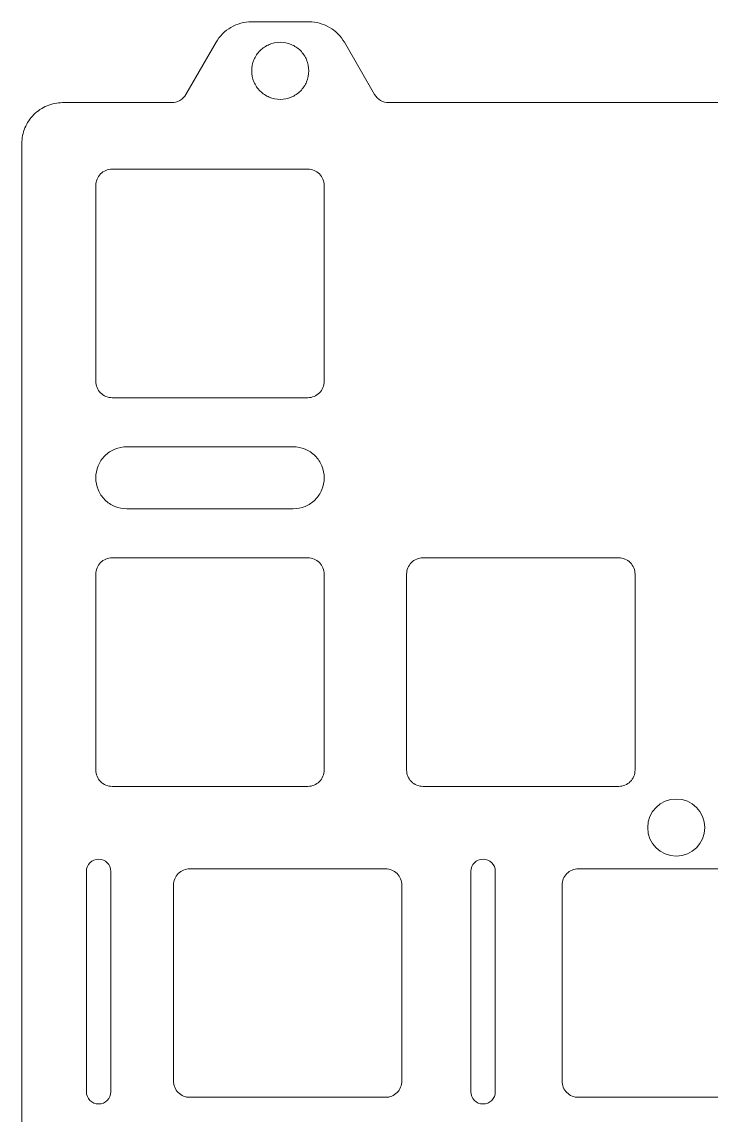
# Model space of a CAD drawing. Header units: millimetres. Extents: x -176 to 176, y -68 to 66.
# Drawn here: x -175.8 to -133.5, y -1 to 65.9 of the extents above; entities that cross this region are included whole.
import ezdxf

# ---------------------------------------------------------------- set-up
doc = ezdxf.new("R2010")
doc.units = ezdxf.units.MM
doc.layers.add('KeepOutLayer', color=6, linetype='Continuous')

msp = doc.modelspace()

# ---------------------------------------------------------------- linework, layer by layer
at = {"color": 252, "linetype": 'Continuous', "lineweight": 13}
for p, q in [((-161.72, 65.933), (-158.184, 65.933)), ((-161.72, 65.933, -1.5), (-161.72, 65.933)), ((-161.72, 65.933, -1.5), (-158.184, 65.933, -1.5)), ((-158.184, 65.933, -1.5), (-158.184, 65.933)), ((-165.733, 61.483, -1.5), (-163.885, 64.683, -1.5)), ((-165.733, 61.483), (-163.885, 64.683)), ((-163.885, 64.683, -1.5), (-163.885, 64.683)), ((-156.019, 64.683, -1.5), (-156.019, 64.683)), ((-156.019, 64.683), (-154.172, 61.483)), ((-156.019, 64.683, -1.5), (-154.172, 61.483, -1.5)), ((-161.7, 62.933, -1.5), (-161.7, 62.933)), ((-158.2, 62.933), (-158.2, 62.933, -1.5)), ((-173.284, 60.983), (-166.599, 60.983)), ((-173.284, 60.983, -1.5), (-166.599, 60.983, -1.5)), ((-173.284, 60.983, -1.5), (-173.284, 60.983)), ((-166.599, 60.983, -1.5), (-166.599, 60.983)), ((-165.733, 61.483, -1.5), (-165.733, 61.483)), ((-154.172, 61.483, -1.5), (-154.172, 61.483)), ((-153.306, 60.983, -1.5), (-86.599, 60.983, -1.5)), ((-153.306, 60.983, -1.5), (-153.306, 60.983)), ((-141.706, 60.983), (-86.599, 60.983)), ((-141.706, 60.983, -1.5), (-141.706, 60.983)), ((-175.784, 17.668, -1.5), (-175.784, 58.483, -1.5)), ((-175.784, 58.483, -1.5), (-175.784, 58.483)), ((-175.784, -58.679), (-175.784, 58.483)), ((-170.256, 56.908), (-170.256, 56.908, -1.5)), ((-158.256, 56.908), (-170.256, 56.908)), ((-170.256, 56.908, -1.5), (-158.256, 56.908, -1.5)), ((-158.256, 56.908), (-158.256, 56.908, -1.5)), ((-171.256, 55.908), (-171.256, 43.908)), ((-171.256, 55.908), (-171.256, 55.908, -1.5)), ((-171.256, 43.908, -1.5), (-171.256, 55.908, -1.5)), ((-157.256, 43.908), (-157.256, 55.908)), ((-157.256, 55.908), (-157.256, 55.908, -1.5)), ((-157.256, 55.908, -1.5), (-157.256, 43.908, -1.5)), ((-171.256, 43.908), (-171.256, 43.908, -1.5)), ((-157.256, 43.908), (-157.256, 43.908, -1.5)), ((-158.256, 42.908, -1.5), (-170.256, 42.908, -1.5)), ((-170.256, 42.908), (-170.256, 42.908, -1.5)), ((-170.256, 42.908), (-158.256, 42.908)), ((-158.256, 42.908), (-158.256, 42.908, -1.5)), ((-169.356, 39.902), (-169.356, 39.902, -1.5)), ((-169.356, 39.902), (-159.156, 39.902)), ((-159.156, 39.902, -1.5), (-169.356, 39.902, -1.5)), ((-159.156, 39.902), (-159.156, 39.902, -1.5)), ((-169.356, 36.102, -1.5), (-159.156, 36.102, -1.5)), ((-159.156, 36.102), (-169.356, 36.102)), ((-169.356, 36.102), (-169.356, 36.102, -1.5)), ((-159.156, 36.102), (-159.156, 36.102, -1.5)), ((-170.256, 33.096), (-170.256, 33.096, -1.5)), ((-158.256, 33.096), (-170.256, 33.096)), ((-170.256, 33.096, -1.5), (-158.256, 33.096, -1.5)), ((-158.256, 33.096), (-158.256, 33.096, -1.5)), ((-139.206, 33.096), (-151.206, 33.096)), ((-151.206, 33.096, -1.5), (-139.206, 33.096, -1.5)), ((-151.206, 33.096), (-151.206, 33.096, -1.5)), ((-139.206, 33.096), (-139.206, 33.096, -1.5)), ((-171.256, 20.096, -1.5), (-171.256, 32.096, -1.5)), ((-171.256, 32.096), (-171.256, 32.096, -1.5)), ((-171.256, 32.096), (-171.256, 20.096)), ((-157.256, 20.096), (-157.256, 32.096)), ((-157.256, 32.096, -1.5), (-157.256, 20.096, -1.5)), ((-157.256, 32.096), (-157.256, 32.096, -1.5)), ((-152.206, 32.096), (-152.206, 20.096)), ((-152.206, 20.096, -1.5), (-152.206, 32.096, -1.5)), ((-152.206, 32.096), (-152.206, 32.096, -1.5)), ((-138.206, 32.096, -1.5), (-138.206, 20.096, -1.5)), ((-138.206, 20.096), (-138.206, 32.096)), ((-138.206, 32.096), (-138.206, 32.096, -1.5)), ((-171.256, 20.096), (-171.256, 20.096, -1.5)), ((-157.256, 20.096), (-157.256, 20.096, -1.5)), ((-152.206, 20.096), (-152.206, 20.096, -1.5)), ((-138.206, 20.096), (-138.206, 20.096, -1.5)), ((-158.256, 19.096, -1.5), (-170.256, 19.096, -1.5)), ((-170.256, 19.096), (-170.256, 19.096, -1.5)), ((-170.256, 19.096), (-158.256, 19.096)), ((-158.256, 19.096), (-158.256, 19.096, -1.5)), ((-151.206, 19.096), (-151.206, 19.096, -1.5)), ((-151.206, 19.096), (-139.206, 19.096)), ((-139.206, 19.096, -1.5), (-151.206, 19.096, -1.5)), ((-139.206, 19.096), (-139.206, 19.096, -1.5)), ((-175.784, 17.668, -1.5), (-175.784, 17.668)), ((-165.494, 14.046, -1.5), (-153.494, 14.046, -1.5)), ((-165.494, 14.046), (-165.494, 14.046, -1.5)), ((-153.494, 14.046), (-165.494, 14.046)), ((-153.494, 14.046), (-153.494, 14.046, -1.5)), ((-141.681, 14.046, -1.5), (-129.681, 14.046, -1.5)), ((-141.681, 14.046), (-141.681, 14.046, -1.5)), ((-129.681, 14.046), (-141.681, 14.046)), ((-166.494, 13.046), (-166.494, 13.046, -1.5)), ((-166.494, 1.046, -1.5), (-166.494, 13.046, -1.5)), ((-166.494, 13.046), (-166.494, 1.046)), ((-152.494, 1.046), (-152.494, 13.046)), ((-152.494, 13.046), (-152.494, 13.046, -1.5)), ((-152.494, 13.046, -1.5), (-152.494, 1.046, -1.5)), ((-142.681, 13.046), (-142.681, 1.046)), ((-142.681, 13.046), (-142.681, 13.046, -1.5)), ((-142.681, 1.046, -1.5), (-142.681, 13.046, -1.5)), ((-166.494, 1.046), (-166.494, 1.046, -1.5)), ((-152.494, 1.046), (-152.494, 1.046, -1.5)), ((-142.681, 1.046), (-142.681, 1.046, -1.5)), ((-153.494, 0.046, -1.5), (-165.494, 0.046, -1.5)), ((-165.494, 0.046), (-165.494, 0.046, -1.5)), ((-165.494, 0.046), (-153.494, 0.046)), ((-153.494, 0.046), (-153.494, 0.046, -1.5)), ((-141.681, 0.046), (-129.681, 0.046)), ((-129.681, 0.046, -1.5), (-141.681, 0.046, -1.5)), ((-141.681, 0.046), (-141.681, 0.046, -1.5))]:
    msp.add_line(p, q, dxfattribs=at)
at = {"lineweight": 18}
for points in [[(-171.829, 13.89), (-171.829, 0.389)], [(-170.329, 13.889), (-170.329, 0.389)], [(-148.269, 13.89), (-148.269, 0.389)], [(-146.769, 13.889), (-146.769, 0.389)]]:
    msp.add_lwpolyline(points, dxfattribs=at)
msp.add_circle((-135.681, 16.571), 1.75, dxfattribs=at)
for centre, start, end in [((-171.079, 13.89), 359.99396, 179.99396), ((-147.519, 13.89), 359.99396, 179.99396), ((-171.079, 0.389), 180, 0), ((-147.519, 0.389), 180, 0)]:
    msp.add_arc(centre, 0.75, start, end, dxfattribs=at)
at = {"color": 252, "linetype": 'Continuous', "lineweight": 13}
for points, knots in [([(-163.885, 64.683, -1.5), (-163.667, 65.061, -1.5), (-163.348, 65.38, -1.5), (-162.592, 65.816, -1.5), (-162.157, 65.933, -1.5), (-161.72, 65.933, -1.5)], [0, 0, 0, 0, 0.5, 0.5, 1, 1, 1, 1]), ([(-163.885, 64.683), (-163.667, 65.061), (-163.348, 65.38), (-162.592, 65.816), (-162.157, 65.933), (-161.72, 65.933)], [0, 0, 0, 0, 0.5, 0.5, 1, 1, 1, 1]), ([(-158.184, 65.933), (-157.748, 65.933), (-157.312, 65.816), (-156.556, 65.38), (-156.237, 65.061), (-156.019, 64.683)], [0, 0, 0, 0, 0.5, 0.5, 1, 1, 1, 1]), ([(-158.184, 65.933, -1.5), (-157.748, 65.933, -1.5), (-157.312, 65.816, -1.5), (-156.556, 65.38, -1.5), (-156.237, 65.061, -1.5), (-156.019, 64.683, -1.5)], [0, 0, 0, 0, 0.5, 0.5, 1, 1, 1, 1]), ([(-158.2, 62.933), (-158.2, 63.162), (-158.245, 63.391), (-158.421, 63.814), (-158.55, 64.009), (-158.874, 64.333), (-159.068, 64.462), (-159.492, 64.638), (-159.721, 64.683), (-160.179, 64.683), (-160.408, 64.638), (-160.831, 64.462), (-161.025, 64.333), (-161.349, 64.009), (-161.479, 63.814), (-161.654, 63.391), (-161.7, 63.162), (-161.7, 62.933)], [0, 0, 0, 0, 0.125, 0.125, 0.25, 0.25, 0.375, 0.375, 0.5, 0.5, 0.625, 0.625, 0.75, 0.75, 0.875, 0.875, 1, 1, 1, 1]), ([(-161.7, 62.933, -1.5), (-161.7, 63.162, -1.5), (-161.654, 63.391, -1.5), (-161.479, 63.814, -1.5), (-161.349, 64.009, -1.5), (-161.025, 64.333, -1.5), (-160.831, 64.462, -1.5), (-160.408, 64.638, -1.5), (-160.179, 64.683, -1.5), (-159.721, 64.683, -1.5), (-159.492, 64.638, -1.5), (-159.068, 64.462, -1.5), (-158.874, 64.333, -1.5), (-158.55, 64.009, -1.5), (-158.421, 63.814, -1.5), (-158.245, 63.391, -1.5), (-158.2, 63.162, -1.5), (-158.2, 62.933, -1.5)], [0, 0, 0, 0, 0.125, 0.125, 0.25, 0.25, 0.375, 0.375, 0.5, 0.5, 0.625, 0.625, 0.75, 0.75, 0.875, 0.875, 1, 1, 1, 1]), ([(-158.2, 62.933, -1.5), (-158.2, 62.704, -1.5), (-158.245, 62.475, -1.5), (-158.421, 62.052, -1.5), (-158.55, 61.858, -1.5), (-158.874, 61.534, -1.5), (-159.068, 61.404, -1.5), (-159.492, 61.229, -1.5), (-159.721, 61.183, -1.5), (-160.179, 61.183, -1.5), (-160.408, 61.229, -1.5), (-160.831, 61.404, -1.5), (-161.025, 61.534, -1.5), (-161.349, 61.858, -1.5), (-161.479, 62.052, -1.5), (-161.654, 62.475, -1.5), (-161.7, 62.704, -1.5), (-161.7, 62.933, -1.5)], [0, 0, 0, 0, 0.125, 0.125, 0.25, 0.25, 0.375, 0.375, 0.5, 0.5, 0.625, 0.625, 0.75, 0.75, 0.875, 0.875, 1, 1, 1, 1]), ([(-161.7, 62.933), (-161.7, 62.704), (-161.654, 62.475), (-161.479, 62.052), (-161.349, 61.858), (-161.025, 61.534), (-160.831, 61.404), (-160.408, 61.229), (-160.179, 61.183), (-159.721, 61.183), (-159.492, 61.229), (-159.068, 61.404), (-158.874, 61.534), (-158.55, 61.858), (-158.421, 62.052), (-158.245, 62.475), (-158.2, 62.704), (-158.2, 62.933)], [0, 0, 0, 0, 0.125, 0.125, 0.25, 0.25, 0.375, 0.375, 0.5, 0.5, 0.625, 0.625, 0.75, 0.75, 0.875, 0.875, 1, 1, 1, 1]), ([(-175.784, 58.483), (-175.784, 58.81), (-175.719, 59.138), (-175.468, 59.742), (-175.283, 60.02), (-174.82, 60.482), (-174.543, 60.668), (-173.938, 60.918), (-173.611, 60.983), (-173.284, 60.983)], [0, 0, 0, 0, 0.25, 0.25, 0.5, 0.5, 0.75, 0.75, 1, 1, 1, 1]), ([(-175.784, 58.483, -1.5), (-175.784, 58.81, -1.5), (-175.719, 59.138, -1.5), (-175.468, 59.742, -1.5), (-175.283, 60.02, -1.5), (-174.82, 60.482, -1.5), (-174.543, 60.668, -1.5), (-173.938, 60.918, -1.5), (-173.611, 60.983, -1.5), (-173.284, 60.983, -1.5)], [0, 0, 0, 0, 0.25, 0.25, 0.5, 0.5, 0.75, 0.75, 1, 1, 1, 1]), ([(-166.599, 60.983), (-166.424, 60.983), (-166.25, 61.03), (-165.948, 61.204), (-165.82, 61.332), (-165.733, 61.483)], [0, 0, 0, 0, 0.5, 0.5, 1, 1, 1, 1]), ([(-166.599, 60.983, -1.5), (-166.424, 60.983, -1.5), (-166.25, 61.03, -1.5), (-165.948, 61.204, -1.5), (-165.82, 61.332, -1.5), (-165.733, 61.483, -1.5)], [0, 0, 0, 0, 0.5, 0.5, 1, 1, 1, 1]), ([(-154.172, 61.483), (-154.084, 61.332), (-153.957, 61.204), (-153.655, 61.03), (-153.48, 60.983), (-153.306, 60.983)], [0, 0, 0, 0, 0.5, 0.5, 1, 1, 1, 1]), ([(-154.172, 61.483, -1.5), (-154.084, 61.332, -1.5), (-153.957, 61.204, -1.5), (-153.655, 61.03, -1.5), (-153.48, 60.983, -1.5), (-153.306, 60.983, -1.5)], [0, 0, 0, 0, 0.5, 0.5, 1, 1, 1, 1]), ([(-170.256, 56.908), (-170.518, 56.908), (-170.778, 56.8), (-171.148, 56.43), (-171.256, 56.17), (-171.256, 55.908)], [0, 0, 0, 0, 0.5, 0.5, 1, 1, 1, 1]), ([(-171.256, 55.908, -1.5), (-171.256, 56.17, -1.5), (-171.148, 56.43, -1.5), (-170.778, 56.8, -1.5), (-170.518, 56.908, -1.5), (-170.256, 56.908, -1.5)], [0, 0, 0, 0, 0.5, 0.5, 1, 1, 1, 1]), ([(-158.256, 56.908, -1.5), (-157.994, 56.908, -1.5), (-157.734, 56.8, -1.5), (-157.364, 56.43, -1.5), (-157.256, 56.17, -1.5), (-157.256, 55.908, -1.5)], [0, 0, 0, 0, 0.5, 0.5, 1, 1, 1, 1]), ([(-157.256, 55.908), (-157.256, 56.17), (-157.364, 56.43), (-157.734, 56.8), (-157.994, 56.908), (-158.256, 56.908)], [0, 0, 0, 0, 0.5, 0.5, 1, 1, 1, 1]), ([(-170.256, 42.908, -1.5), (-170.518, 42.908, -1.5), (-170.778, 43.016, -1.5), (-171.148, 43.386, -1.5), (-171.256, 43.646, -1.5), (-171.256, 43.908, -1.5)], [0, 0, 0, 0, 0.5, 0.5, 1, 1, 1, 1]), ([(-171.256, 43.908), (-171.256, 43.646), (-171.148, 43.386), (-170.778, 43.016), (-170.518, 42.908), (-170.256, 42.908)], [0, 0, 0, 0, 0.5, 0.5, 1, 1, 1, 1]), ([(-157.256, 43.908, -1.5), (-157.256, 43.646, -1.5), (-157.364, 43.386, -1.5), (-157.734, 43.016, -1.5), (-157.994, 42.908, -1.5), (-158.256, 42.908, -1.5)], [0, 0, 0, 0, 0.5, 0.5, 1, 1, 1, 1]), ([(-158.256, 42.908), (-157.994, 42.908), (-157.734, 43.016), (-157.364, 43.386), (-157.256, 43.646), (-157.256, 43.908)], [0, 0, 0, 0, 0.5, 0.5, 1, 1, 1, 1]), ([(-169.356, 36.102), (-169.605, 36.102), (-169.853, 36.151), (-170.313, 36.342), (-170.524, 36.483), (-170.876, 36.834), (-171.016, 37.045), (-171.207, 37.505), (-171.256, 37.753), (-171.256, 38.251), (-171.207, 38.499), (-171.016, 38.959), (-170.876, 39.17), (-170.524, 39.521), (-170.313, 39.662), (-169.853, 39.852), (-169.605, 39.902), (-169.356, 39.902)], [0, 0, 0, 0, 0.125, 0.125, 0.25, 0.25, 0.375, 0.375, 0.5, 0.5, 0.625, 0.625, 0.75, 0.75, 0.875, 0.875, 1, 1, 1, 1]), ([(-169.356, 39.902, -1.5), (-169.605, 39.902, -1.5), (-169.853, 39.852, -1.5), (-170.313, 39.662, -1.5), (-170.524, 39.521, -1.5), (-170.876, 39.17, -1.5), (-171.016, 38.959, -1.5), (-171.207, 38.499, -1.5), (-171.256, 38.251, -1.5), (-171.256, 37.753, -1.5), (-171.207, 37.505, -1.5), (-171.016, 37.045, -1.5), (-170.876, 36.834, -1.5), (-170.524, 36.483, -1.5), (-170.313, 36.342, -1.5), (-169.853, 36.151, -1.5), (-169.605, 36.102, -1.5), (-169.356, 36.102, -1.5)], [0, 0, 0, 0, 0.125, 0.125, 0.25, 0.25, 0.375, 0.375, 0.5, 0.5, 0.625, 0.625, 0.75, 0.75, 0.875, 0.875, 1, 1, 1, 1]), ([(-159.156, 39.902), (-158.907, 39.902), (-158.659, 39.852), (-158.199, 39.662), (-157.989, 39.521), (-157.637, 39.17), (-157.496, 38.959), (-157.306, 38.499), (-157.256, 38.251), (-157.256, 37.753), (-157.306, 37.505), (-157.496, 37.045), (-157.637, 36.834), (-157.989, 36.483), (-158.199, 36.342), (-158.659, 36.151), (-158.907, 36.102), (-159.156, 36.102)], [0, 0, 0, 0, 0.125, 0.125, 0.25, 0.25, 0.375, 0.375, 0.5, 0.5, 0.625, 0.625, 0.75, 0.75, 0.875, 0.875, 1, 1, 1, 1]), ([(-159.156, 36.102, -1.5), (-158.907, 36.102, -1.5), (-158.659, 36.151, -1.5), (-158.199, 36.342, -1.5), (-157.989, 36.483, -1.5), (-157.637, 36.834, -1.5), (-157.496, 37.045, -1.5), (-157.306, 37.505, -1.5), (-157.256, 37.753, -1.5), (-157.256, 38.251, -1.5), (-157.306, 38.499, -1.5), (-157.496, 38.959, -1.5), (-157.637, 39.17, -1.5), (-157.989, 39.521, -1.5), (-158.199, 39.662, -1.5), (-158.659, 39.852, -1.5), (-158.907, 39.902, -1.5), (-159.156, 39.902, -1.5)], [0, 0, 0, 0, 0.125, 0.125, 0.25, 0.25, 0.375, 0.375, 0.5, 0.5, 0.625, 0.625, 0.75, 0.75, 0.875, 0.875, 1, 1, 1, 1]), ([(-171.256, 32.096, -1.5), (-171.256, 32.357, -1.5), (-171.148, 32.618, -1.5), (-170.778, 32.988, -1.5), (-170.518, 33.096, -1.5), (-170.256, 33.096, -1.5)], [0, 0, 0, 0, 0.5, 0.5, 1, 1, 1, 1]), ([(-170.256, 33.096), (-170.518, 33.096), (-170.778, 32.988), (-171.148, 32.618), (-171.256, 32.357), (-171.256, 32.096)], [0, 0, 0, 0, 0.5, 0.5, 1, 1, 1, 1]), ([(-157.256, 32.096), (-157.256, 32.357), (-157.364, 32.618), (-157.734, 32.988), (-157.994, 33.096), (-158.256, 33.096)], [0, 0, 0, 0, 0.5, 0.5, 1, 1, 1, 1]), ([(-158.256, 33.096, -1.5), (-157.994, 33.096, -1.5), (-157.734, 32.988, -1.5), (-157.364, 32.618, -1.5), (-157.256, 32.357, -1.5), (-157.256, 32.096, -1.5)], [0, 0, 0, 0, 0.5, 0.5, 1, 1, 1, 1]), ([(-152.206, 32.096, -1.5), (-152.206, 32.357, -1.5), (-152.098, 32.618, -1.5), (-151.728, 32.988, -1.5), (-151.468, 33.096, -1.5), (-151.206, 33.096, -1.5)], [0, 0, 0, 0, 0.5, 0.5, 1, 1, 1, 1]), ([(-151.206, 33.096), (-151.468, 33.096), (-151.728, 32.988), (-152.098, 32.618), (-152.206, 32.357), (-152.206, 32.096)], [0, 0, 0, 0, 0.5, 0.5, 1, 1, 1, 1]), ([(-139.206, 33.096, -1.5), (-138.944, 33.096, -1.5), (-138.684, 32.988, -1.5), (-138.314, 32.618, -1.5), (-138.206, 32.357, -1.5), (-138.206, 32.096, -1.5)], [0, 0, 0, 0, 0.5, 0.5, 1, 1, 1, 1]), ([(-138.206, 32.096), (-138.206, 32.357), (-138.314, 32.618), (-138.684, 32.988), (-138.944, 33.096), (-139.206, 33.096)], [0, 0, 0, 0, 0.5, 0.5, 1, 1, 1, 1]), ([(-170.256, 19.096, -1.5), (-170.518, 19.096, -1.5), (-170.778, 19.203, -1.5), (-171.148, 19.574, -1.5), (-171.256, 19.834, -1.5), (-171.256, 20.096, -1.5)], [0, 0, 0, 0, 0.5, 0.5, 1, 1, 1, 1]), ([(-171.256, 20.096), (-171.256, 19.834), (-171.148, 19.574), (-170.778, 19.203), (-170.518, 19.096), (-170.256, 19.096)], [0, 0, 0, 0, 0.5, 0.5, 1, 1, 1, 1]), ([(-158.256, 19.096), (-157.994, 19.096), (-157.734, 19.203), (-157.364, 19.574), (-157.256, 19.834), (-157.256, 20.096)], [0, 0, 0, 0, 0.5, 0.5, 1, 1, 1, 1]), ([(-157.256, 20.096, -1.5), (-157.256, 19.834, -1.5), (-157.364, 19.574, -1.5), (-157.734, 19.203, -1.5), (-157.994, 19.096, -1.5), (-158.256, 19.096, -1.5)], [0, 0, 0, 0, 0.5, 0.5, 1, 1, 1, 1]), ([(-151.206, 19.096, -1.5), (-151.468, 19.096, -1.5), (-151.728, 19.203, -1.5), (-152.098, 19.574, -1.5), (-152.206, 19.834, -1.5), (-152.206, 20.096, -1.5)], [0, 0, 0, 0, 0.5, 0.5, 1, 1, 1, 1]), ([(-152.206, 20.096), (-152.206, 19.834), (-152.098, 19.574), (-151.728, 19.203), (-151.468, 19.096), (-151.206, 19.096)], [0, 0, 0, 0, 0.5, 0.5, 1, 1, 1, 1]), ([(-138.206, 20.096, -1.5), (-138.206, 19.834, -1.5), (-138.314, 19.574, -1.5), (-138.684, 19.203, -1.5), (-138.944, 19.096, -1.5), (-139.206, 19.096, -1.5)], [0, 0, 0, 0, 0.5, 0.5, 1, 1, 1, 1]), ([(-139.206, 19.096), (-138.944, 19.096), (-138.684, 19.203), (-138.314, 19.574), (-138.206, 19.834), (-138.206, 20.096)], [0, 0, 0, 0, 0.5, 0.5, 1, 1, 1, 1]), ([(-166.494, 13.046, -1.5), (-166.494, 13.307, -1.5), (-166.386, 13.568, -1.5), (-166.016, 13.938, -1.5), (-165.755, 14.046, -1.5), (-165.494, 14.046, -1.5)], [0, 0, 0, 0, 0.5, 0.5, 1, 1, 1, 1]), ([(-165.494, 14.046), (-165.755, 14.046), (-166.016, 13.938), (-166.386, 13.568), (-166.494, 13.307), (-166.494, 13.046)], [0, 0, 0, 0, 0.5, 0.5, 1, 1, 1, 1]), ([(-152.494, 13.046), (-152.494, 13.307), (-152.601, 13.568), (-152.972, 13.938), (-153.232, 14.046), (-153.494, 14.046)], [0, 0, 0, 0, 0.5, 0.5, 1, 1, 1, 1]), ([(-153.494, 14.046, -1.5), (-153.232, 14.046, -1.5), (-152.972, 13.938, -1.5), (-152.601, 13.568, -1.5), (-152.494, 13.307, -1.5), (-152.494, 13.046, -1.5)], [0, 0, 0, 0, 0.5, 0.5, 1, 1, 1, 1]), ([(-141.681, 14.046), (-141.943, 14.046), (-142.203, 13.938), (-142.573, 13.568), (-142.681, 13.307), (-142.681, 13.046)], [0, 0, 0, 0, 0.5, 0.5, 1, 1, 1, 1]), ([(-142.681, 13.046, -1.5), (-142.681, 13.307, -1.5), (-142.573, 13.568, -1.5), (-142.203, 13.938, -1.5), (-141.943, 14.046, -1.5), (-141.681, 14.046, -1.5)], [0, 0, 0, 0, 0.5, 0.5, 1, 1, 1, 1]), ([(-166.494, 1.046), (-166.494, 0.784), (-166.386, 0.524), (-166.016, 0.153), (-165.755, 0.046), (-165.494, 0.046)], [0, 0, 0, 0, 0.5, 0.5, 1, 1, 1, 1]), ([(-165.494, 0.046, -1.5), (-165.755, 0.046, -1.5), (-166.016, 0.153, -1.5), (-166.386, 0.524, -1.5), (-166.494, 0.784, -1.5), (-166.494, 1.046, -1.5)], [0, 0, 0, 0, 0.5, 0.5, 1, 1, 1, 1]), ([(-152.494, 1.046, -1.5), (-152.494, 0.784, -1.5), (-152.601, 0.524, -1.5), (-152.972, 0.153, -1.5), (-153.232, 0.046, -1.5), (-153.494, 0.046, -1.5)], [0, 0, 0, 0, 0.5, 0.5, 1, 1, 1, 1]), ([(-153.494, 0.046), (-153.232, 0.046), (-152.972, 0.153), (-152.601, 0.524), (-152.494, 0.784), (-152.494, 1.046)], [0, 0, 0, 0, 0.5, 0.5, 1, 1, 1, 1]), ([(-141.681, 0.046, -1.5), (-141.943, 0.046, -1.5), (-142.203, 0.153, -1.5), (-142.573, 0.524, -1.5), (-142.681, 0.784, -1.5), (-142.681, 1.046, -1.5)], [0, 0, 0, 0, 0.5, 0.5, 1, 1, 1, 1]), ([(-142.681, 1.046), (-142.681, 0.784), (-142.573, 0.524), (-142.203, 0.153), (-141.943, 0.046), (-141.681, 0.046)], [0, 0, 0, 0, 0.5, 0.5, 1, 1, 1, 1])]:
    msp.add_open_spline(points, degree=3, knots=knots, dxfattribs=at)
at = {"layer": 'KeepOutLayer', "const_width": 0.00635}
for points in [[(-171.259, 55.908, 1), (-171.253, 55.908, 1)], [(-171.259, 55.908, 1), (-171.253, 55.908, 1)], [(-171.259, 55.908, 1), (-171.253, 55.908, 1)], [(-171.259, 55.908, 1), (-171.253, 55.908, 1)], [(-171.259, 55.908, 1), (-171.253, 55.908, 1)], [(-171.259, 55.908, 1), (-171.253, 55.908, 1)], [(-157.259, 55.908, 1), (-157.253, 55.908, 1)], [(-157.259, 55.908, 1), (-157.253, 55.908, 1)], [(-157.259, 55.908, 1), (-157.253, 55.908, 1)], [(-157.259, 55.908, 1), (-157.253, 55.908, 1)], [(-157.259, 55.908, 1), (-157.253, 55.908, 1)], [(-157.259, 55.908, 1), (-157.253, 55.908, 1)]]:
    msp.add_lwpolyline(points, format="xyb", close=True, dxfattribs=at)

doc.saveas('drawing.dxf')
